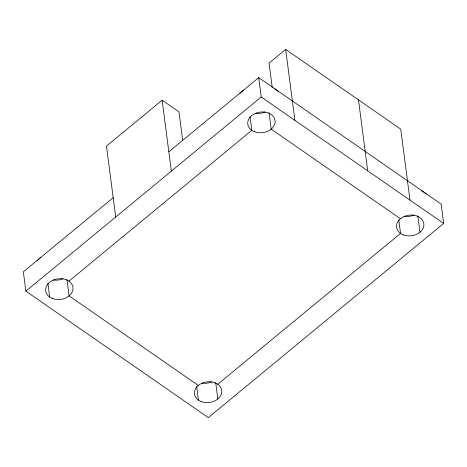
<?xml version="1.0" encoding="UTF-8"?>
<svg xmlns="http://www.w3.org/2000/svg" width="467" height="467" viewBox="0 0 467 467"><rect width="100%" height="100%" fill="white"/><g stroke="black" fill="none" stroke-linecap="round" stroke-linejoin="round"><path stroke-width="0.7" d="M182.696 140.52L178.972 111.858L162.137 100.189L106.482 146.101L115.693 217.038M409.968 200.098L400.756 129.161L285.681 49.397L269.068 63.103L272.232 87.463M113.183 197.693L23.35 271.8L25.86 291.145L208.3 417.603L443.65 223.442L441.14 204.097L258.7 77.639L168.832 151.775M25.86 291.145L261.211 96.984L258.7 77.639M68.947 281.169L251.806 130.311L250.038 116.697M217.704 384.283L400.563 233.418L398.795 219.805M261.211 96.984L443.65 223.442M400.435 218.708L271.204 129.131L269.062 112.652M198.312 385.456L69.081 295.88L66.939 279.4M417.819 215.76L419.961 232.245M358.487 99.862L367.704 170.799M285.681 49.397L294.893 120.328M215.696 382.514L217.838 398.993M162.137 100.189L171.348 171.12M196.671 386.559L198.44 400.172M47.914 283.446L49.683 297.059M421.327 190.705A23.741 17.892 -7.4 0 1 426.353 194.062M265.238 111.905A13.765 10.373 -7.4 0 1 255.467 113.283M63.115 278.659A13.765 10.373 -7.4 0 1 53.343 280.031M413.995 215.018A13.765 10.373 -7.4 0 1 404.224 216.396M239.6 93.733A23.741 17.892 -7.4 0 1 243.792 90.061M274.409 88.578A23.741 17.892 -7.4 0 1 278.507 91.859M37.039 260.995A23.741 17.892 -7.4 0 1 41.078 257.229M211.872 381.772A13.765 10.373 -7.4 0 1 202.1 383.144M52.538 298.541A13.765 10.373 -7.4 0 0 73.027 288.279A13.765 10.373 -7.4 0 0 52.38 280.521A13.765 10.373 -7.4 0 0 52.538 298.541M254.661 131.787A13.765 10.373 -7.4 0 0 275.151 121.531A13.765 10.373 -7.4 0 0 254.503 113.767A13.765 10.373 -7.4 0 0 254.661 131.787M201.295 401.649A13.765 10.373 -7.4 0 0 221.79 391.393A13.765 10.373 -7.4 0 0 201.137 383.635A13.765 10.373 -7.4 0 0 201.295 401.649M403.418 234.901A13.765 10.373 -7.4 0 0 423.908 224.645A13.765 10.373 -7.4 0 0 403.26 216.881A13.765 10.373 -7.4 0 0 403.418 234.901"/></g></svg>
